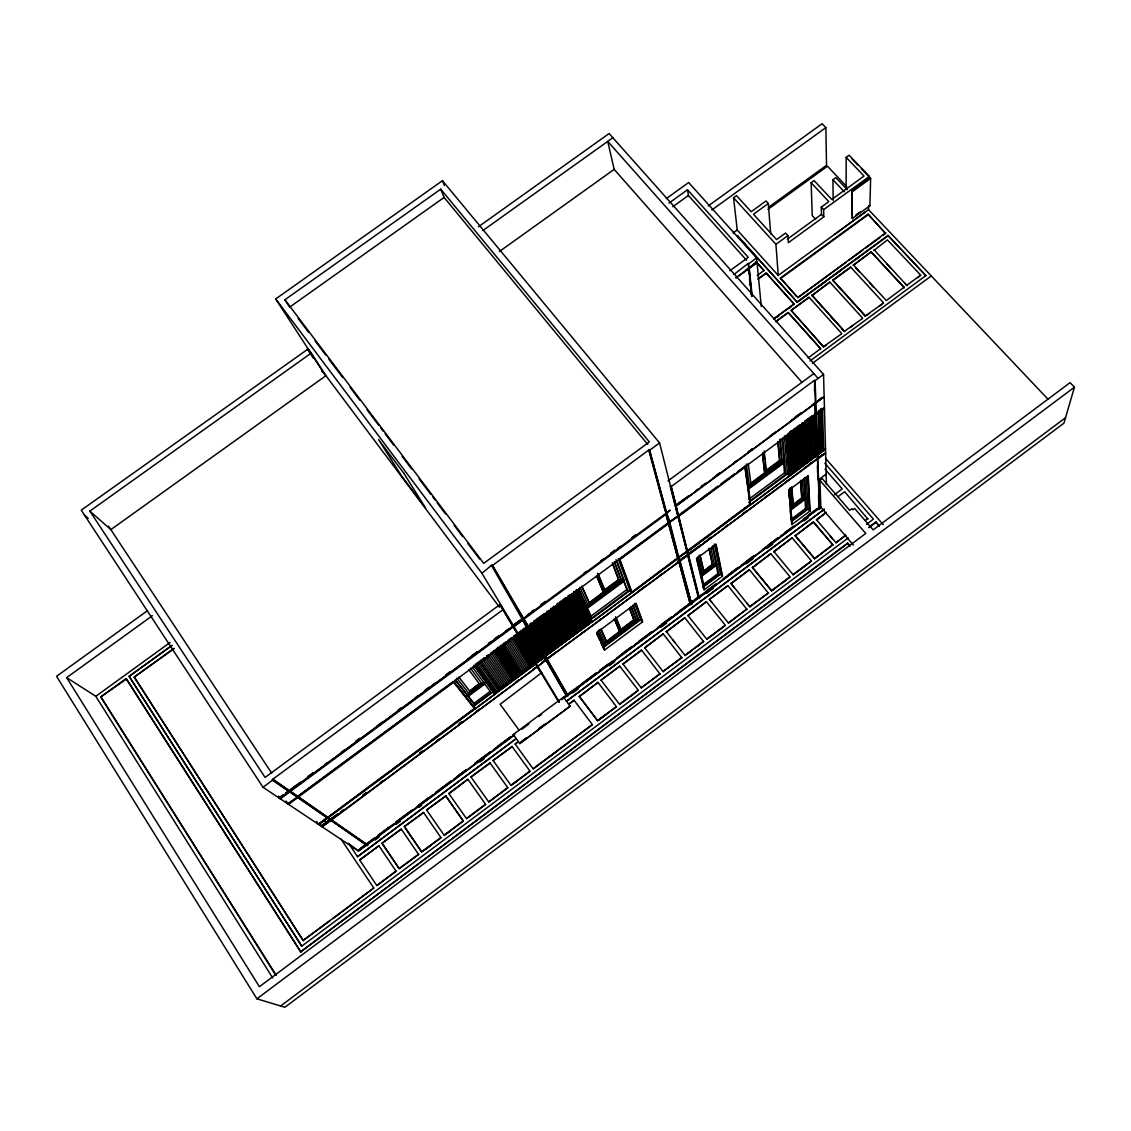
<?xml version="1.0" encoding="UTF-8"?>
<svg xmlns="http://www.w3.org/2000/svg" width="1131" height="1131" viewBox="0 0 1131 1131"><rect width="100%" height="100%" fill="white"/><g stroke="black" fill="none" stroke-linecap="round" stroke-linejoin="round"><path stroke-width="1.5" d="M846.129 189.315L846.172 157.365L849.127 155.23L869.386 176.408L869.329 178.288L851.954 190.927L852.336 218.58L869.909 205.771L870.63 178.415L861.398 168.759M849.918 546.16L847.67 543.05L300.62 951.878L126.036 678.6L100.701 696.965L275.724 975.12M850.455 267.58L832.67 280.587M316.567 821.445L318.49 824.358L321.642 826.464L330.252 820.074L327.255 817.826L318.49 824.358L279.795 798.486L279.23 797.793L283.217 794.853M852.336 218.58L851.954 190.927M853.354 265.46L871.11 251.803L904.192 287.839M862.515 318.461L844.532 331.242L811.931 295.29L829.772 282.241M882.76 235.545L885.601 233.481L868.014 214.155L780.39 278.042L796.493 296.492M1048.069 399.271L868.523 209.645L868.665 205.644L869.909 205.771M873.98 250.375L887.411 239.885L920.662 275.116L917.905 277.759M867.873 519.058L844.631 491.731L838.099 496.594M885.601 233.481L868.014 214.155M883.382 303.136L865.455 315.874L832.67 280.12L850.47 267.114M527.272 627.281L544.138 657.168L527.272 627.281L518.337 633.883L519.2 633.94L518.154 632.512L536.532 662.808L519.2 633.94M887.906 235.983L797.016 302.444M879.239 526.367L875.889 521.971L868.961 527.131M544.393 657.606L535.981 663.19L544.393 657.606L566.532 695.834L561.626 699.707M668.478 523.71L668.52 522.974L677.78 558.163L668.478 523.71L620.028 559.492L619.618 558.742L667.05 523.724M575.919 591.965L590.495 622.828L575.933 591.372L577.178 590.439L576.442 589.477L591.584 621.993L545.1 656.432L567.875 695.056L690.136 603.883L677.964 557.993L632.102 592.63L619.618 558.742M873.994 249.697L907.09 285.705L904.729 283.188M887.934 235.305L925.95 275.724L887.92 235.502L796.987 301.991L737.327 235.587L796.987 301.793M675.801 508.243L687.945 555.236L546.117 659.854M528.389 626.461L523.483 618.926L522.649 620.071L526.961 627.507L491.448 565.401L492.098 564.935L528.389 626.461L668.322 523.13L665.947 514.336L666.753 513.22L669.722 522.084L666.244 512.301L649.378 449.573L648.756 450.039L665.212 511.028M566.617 695.989L544.421 656.927M546.019 659.684L537.96 666.399L537.494 665.749M668.322 523.13L666.032 513.743M853.396 545.085L820.852 507.126L819.904 480.336L822.223 478.611L849.692 510.392L852.025 508.653L852.944 509.713L854.626 508.469L873.16 529.874L1070.096 382.631L1074.45 387.184L1063.932 423.164L284.899 1007.269L256.893 998.814L56.55 676.296L147.341 610.768M517.447 634.562L516.711 633.572L535.175 663.812L499.959 604.562L265.092 777.435L89.844 511.113L311.251 353.056L308.169 348.942L81.248 510.152L262.986 787.247L279.583 798.345L288.914 791.46L272.599 780.164L272.84 779.16L330.803 819.664M280.658 1005.982L1065.572 417.664M401.448 829.193L381.953 843.175L399.144 868.594L418.739 854.471M423.715 812.609L404.29 826.535L421.609 851.827L441.118 837.76M463.456 821.078L444.313 835.371M597.649 720.857L616.452 706.818M771.568 590.976L789.961 576.739L770.734 553.681L752.468 567.819M814.518 558.912L832.84 544.718L813.401 521.914L795.178 535.995M845.691 535.133L835.908 542.937M865.272 520.514L867.901 518.549M173.863 648.36L134.165 677.13L303.051 940.511L373.796 888.033L332.938 918.556M426.67 810.036L445.713 795.856L463.243 820.88L444.101 835.187L426.571 809.952L445.925 796.068M770.762 553.822L752.412 567.479L771.54 590.651L790.003 577.206M845.691 535.274L835.894 542.597L816.441 519.652L826.196 512.385M303.051 940.511L330.125 920.648M424.676 850.031L431.533 844.914M447.056 833.335L449.785 831.285M513.827 783.458L516.542 781.436M550.161 756.328L557.201 751.069M598.992 719.853L605.707 714.849M630.306 696.484L632.978 694.476M687.705 653.605L690.377 651.626M697.021 646.649L699.679 644.67M710.749 636.4L713.392 634.42M720.023 629.472L722.681 627.493M772.897 589.986L775.527 588.021M782.101 583.115L784.744 581.15M800.14 569.642L807.209 564.355M171.87 645.377L129.104 676.38L301.765 946.166L848.25 537.918M866.487 524.431L873.415 519.115L824.852 463.229M300.62 951.878L847.67 543.544M868.947 527.64L875.861 522.48M256.893 998.814L1074.45 387.184M702.648 587.512L720.546 574.209L714.325 544.068M791.714 521.292L808.057 509.134L806.332 477.565M834.367 494.756L842.213 488.931L825.079 469.181M558.615 701.941L558.29 700.301M570.151 706.083L519.85 743.548L513.262 734.514L563.478 697.148L570.18 706.31L519.779 743.463M360.831 848.179L365.836 844.447L366.303 845.027L358.159 850.88L321.826 826.577L319.691 823.538M334.889 816.144L330.648 819.282L366.345 844.079L374.813 837.774M377.641 835.682L388.923 827.284M411.486 810.489L395.977 822.039L413.041 809.556M418.541 805.244L428.423 797.892M435.463 792.647L450.986 781.097M458.041 775.852L466.509 769.561L453.927 779.132M474.963 763.255L490.486 751.719M497.541 746.474L510.237 737.03M564.341 696.781L578.436 686.291M581.249 684.184L596.758 672.648M599.586 670.556L608.04 664.25M622.135 653.76L632.017 646.423M639.057 641.178L651.753 631.734M661.621 624.397L671.489 617.045M678.543 611.8L698.279 597.126L687.563 554.77M701.602 594.652L699.17 597.366L819.339 507.748M705.843 591.499L715.739 584.133M728.463 574.661L738.373 567.295M746.856 560.976L753.925 555.717M768.062 545.199L777.958 537.833M785.041 532.574L793.524 526.268M807.661 515.736L817.557 508.37M365.992 844.56L357.848 850.399L358.315 850.979M366.501 844.178L373.555 838.933M377.782 835.781L393.291 824.245M417.268 806.403L432.777 794.867M435.605 792.774L451.113 781.224M475.091 763.397L490.6 751.846M493.413 749.754L510.335 737.158M564.426 696.922L574.294 689.585M577.107 687.492L596.843 672.804M599.656 670.711L612.352 661.267M616.579 658.129L632.073 646.593M634.901 644.486L651.809 631.904M657.45 627.705L671.545 617.229M674.359 615.123L698.322 597.295M698.817 596.928L715.782 584.317M722.85 579.058L738.402 567.479M741.229 565.373L753.953 555.915M762.435 549.609L777.987 538.031M780.814 535.924L793.538 526.466M803.434 519.101L817.572 508.582M690.249 603.53L698.633 597.55L659.585 442.942L442.447 180.677L275.71 298.966L324.795 374.587M366.67 844.546L514.803 734.33M521.957 729.226L528.912 723.84M538.78 716.489L541.608 714.396M358.527 851.12L513.969 735.461L513.262 734.514M821.276 506.801L564.086 698.166L563.478 697.148M374.969 840.107L379.21 836.94M396.232 824.287L400.473 821.12M418.908 807.407L421.736 805.3M479.869 762.054L484.11 758.887M572.682 692.978L578.294 688.807M609.157 665.834L614.769 661.663M661.055 627.224L666.668 623.04M706.536 593.379L713.59 588.12M746.036 563.987L753.09 558.728M767.2 548.238L772.841 544.039M803.887 520.939L808.114 517.786M357.438 856.662L516.273 738.614L357.566 856.747L348.772 843.585M824.301 509.176L566.405 701.291L824.315 509.318M379.125 845.804L359.559 859.843L376.75 885.474L396.302 871.238M467.782 779.259L448.781 793.411L466.424 818.505L485.524 804.24L468.078 779.57M507.946 787.855L488.705 801.865L470.948 776.898L490.19 763.114M511.961 746.361L529.93 771.088L510.929 785.282L493.059 760.442L512.23 746.7M574.081 700.273L568.667 704.302L574.011 700.16L592.291 724.519L533.083 768.727L515.114 744.014L518.422 741.554L515.185 744.127M579.425 696.654L597.946 682.346L616.324 706.564L597.521 720.603L579.284 696.399L598.002 682.46M601.056 680.028L619.731 666.117L638.223 690.207L619.463 704.217L601.254 680.41M623.011 664.208L641.461 649.943L660.165 674.175M644.727 648.035L663.148 633.798L681.951 657.917M666.385 631.918L684.778 617.696L703.666 641.687M687.973 615.83L706.352 601.621L725.268 625.203L706.762 639.383M711.625 602.385L709.42 599.331L727.869 585.604L746.941 609.369M731.022 583.78L749.33 569.628L768.5 593.266M773.844 551.886L792.096 537.776L811.436 560.863L793.071 574.916M378.871 845.62L359.955 860.097M467.881 779.344L449.092 793.708M471.033 776.997L489.992 762.888M493.144 760.541L512.046 746.46M601.112 680.141L619.788 666.244M622.898 663.925L641.63 650.339M644.613 647.752L663.19 633.925M666.286 631.621L684.806 617.823M687.888 615.518L706.38 601.763M709.448 599.472L727.897 585.745M730.965 583.455L749.358 569.77M773.816 551.546L792.11 537.918M826.196 512.541L816.469 520.147M520.797 741.894L526.382 737.737M538.964 728.364L544.548 724.208M509.035 641.362L527.046 669.835L526.184 668.69L524.826 669.693L525.533 670.626L535.486 663.586L558.53 701.8M517.39 676.649L498.092 647.328L517.39 676.649L535.302 663.374L494.827 693.374L495.279 693.996L474.766 665.707L517.616 634.067L535.486 663.586L494.968 693.572M688.426 554.642L817.487 458.988L816.907 454.761L803.802 464.473L801.526 424.789M810.503 418.47L812.977 457.673L815.847 455.878L813.981 415.586M325.304 822.986L321.826 825.573L325.488 823.099M327.453 823.071L326.477 822.124L329.913 819.565L367.363 845.762M296.421 785.409L289.352 790.626L330.464 819.169L337.533 813.924M362.994 795.051L365.822 792.958M419.573 753.133L422.4 751.041M459.172 723.783L461.999 721.691M541.735 662.596L555.886 652.106M677.61 561.909L687.521 554.572M700.81 544.718L688.044 554.176L688.468 554.84L817.105 458.776M707.907 539.459L710.735 537.352M808.594 464.841L811.422 462.749M825.616 452.951L817.614 458.154L825.616 452.951L824.146 396.882L815.932 402.933L818.476 453.927L817.473 452.923L814.942 402.594M340.544 811.945L343.372 809.853M363.164 795.192L365.992 793.085M380.129 782.61L382.957 780.517M419.714 753.274L422.542 751.182M436.679 740.706L439.507 738.614M459.299 723.939L462.127 721.847M476.264 711.371L479.092 709.278M515.849 682.035L518.677 679.929M532.814 669.453L535.642 667.361M541.834 662.766L553.158 654.382M581.461 633.417L584.289 631.31M598.44 620.834L601.268 618.728M638.054 591.471L645.122 586.226M659.274 575.75L662.102 573.643M677.667 562.107L684.736 556.876M692.356 551.235L688.1 554.374L699.128 598.186M703.694 542.823L710.777 537.564M724.957 527.06L727.798 524.968M743.392 513.403L746.22 511.311M764.655 497.654L767.482 495.548M785.918 481.891L788.745 479.784M804.353 468.234L811.436 462.975M823.566 453.998L817.628 458.394L819.89 509.035M537.31 666.626L322.293 826.888M537.847 666.23L545.92 660.25M687.888 555.024L679.505 560.75L678.642 557.498L686.969 551.363L678.572 557.244L669.227 522.465L678.035 515.962L669.156 522.169M321.826 826.577L330.436 820.201M330.464 819.169L330.987 819.791L537.423 666.795L536.956 666.145M818.01 458.833L825.616 453.206L826.436 484.619M519.072 730.174L500.142 704.245L541.678 672.705M818.787 479.586L826.167 474.115M629.5 608.365L633.812 619.731L620.778 629.783L633.996 619.972L629.698 608.605M615.886 617.173L621.598 631.084L621.004 630.335L635.806 619.35L631.07 606.725M614.515 618.996L619.774 631.72L606.527 641.56L619.576 631.48L614.317 618.742M631.663 607.488L636.385 620.099L605.17 643.285L599.048 629.656M633.204 605L638.902 620.382L604.52 645.914L603.813 644.995L638.181 619.477L633.049 605.608M709.123 548.62L712.572 564.581L703.765 571.113L712.36 564.312L708.911 548.351M800.79 480.633L801.907 498.22L793.184 504.695L801.695 497.965L800.578 480.378M712.841 545.92L716.701 564.341L701.616 575.538L700.895 574.647L715.98 563.45L712.445 546.683M804 478.484L805.102 497.258L790.173 508.342L790.908 509.204L805.838 498.121L804.664 477.664M596.97 632.582L604.802 649.745L603.162 647.625L640.683 619.746L634.661 603.304M704.062 585.787L701.757 576.146L716.828 564.949L718.878 574.774L704.062 585.787L703.143 584.656L717.959 573.643L716.234 565.443M805.88 498.785L790.965 509.869L791.827 520.529L806.502 509.614L805.88 498.785L804.919 497.668L805.555 508.512L806.502 509.614M805.555 508.512L790.894 519.426L791.827 520.529M494.841 651.937L493.795 650.509L513.488 679.872L494.841 651.937L496.269 650.876L514.845 678.869L495.958 650.424L517.758 634.307L297.665 796.478L453.163 681.654L474.879 709.123L474.412 708.487L392.528 769.151M530.312 625.047L529.591 624.072L547.347 654.792L530.326 625.047L531.74 623.987L531.019 623.011L548.705 653.789L531.754 624.001L527.456 627.154L526.735 626.178L544.463 656.588L591.485 621.767M577.178 590.439L534.61 621.88L551.405 651.795L533.874 620.905M288.504 804.311L297.679 797.525L327.043 817.671L318.716 823.835M298.273 797.101L453.672 682.332L453.163 681.654M480.477 662.54L479.431 661.098L499.916 689.938L480.477 662.54L481.594 661.041M480.873 660.037L501.273 688.935L500.411 687.775L501.782 686.771L502.631 687.931L483.276 660.377L484.789 659.359L483.743 657.917L503.988 686.927L503.139 685.768L504.497 684.75L505.345 685.909L485.906 657.846M486.231 658.299L487.659 657.238L486.613 655.796L506.702 684.905L505.854 683.746L507.211 682.742L508.059 683.902L488.055 654.736M497.711 649.816L496.665 648.388L516.203 677.865L497.711 649.816L499.139 648.756M500.453 647.681L518.917 675.857L500.581 647.695L502.008 646.635L500.962 645.207M503.309 645.575L521.631 673.85L503.451 645.575L504.878 644.514L503.832 643.087L522.989 672.846L522.126 671.701L523.483 670.697L524.346 671.842L506.179 643.468M509.558 638.859C511.876 640.188 508.71 642.521 508.13 639.92M513.163 637.728L511.721 638.789M513.856 635.693L532.475 665.82L514.902 637.121L516.344 636.06L515.284 634.632M520.444 632.922L537.889 661.805L520.628 632.893L522.055 631.833L521.009 630.405L539.233 660.801L522.055 631.833M523.497 630.773L522.437 629.345L540.59 659.811L523.497 630.773L524.925 629.713L523.865 628.299L541.947 658.808L524.925 629.713M526.155 628.709L543.29 657.804L526.353 628.666L527.244 628.002M529.011 626.602L546.004 655.796L529.209 626.546L530.637 625.5M532.065 624.439L533.182 622.941M534.921 622.333L536.037 620.834M537.776 620.226L536.73 618.798L554.105 649.788L537.776 620.226L539.204 619.166L538.158 617.752M540.632 618.12L539.586 616.692L556.805 647.794L540.632 618.12L542.06 617.059L541.014 615.632L558.163 646.791L542.06 617.059M543.248 616.084L559.506 645.787L543.488 616.013L544.916 614.953L543.87 613.525M546.089 613.992L562.206 643.793L546.344 613.893L547.772 612.846L546.711 611.419L563.549 642.79L547.772 612.846M548.931 611.885L564.906 641.786L549.199 611.786L550.316 610.288M552.041 609.694L550.995 608.266L567.606 639.793L552.041 609.694L553.469 608.634L552.423 607.22L568.95 638.789L553.469 608.634M553.851 606.159L570.293 637.799L554.897 607.587L556.014 606.089M557.753 605.481L556.692 604.053L572.993 635.792L557.753 605.481L559.166 604.421L558.12 603.007L574.336 634.802L559.166 604.421M560.594 603.374L559.548 601.961L575.693 633.798L560.594 603.374L562.022 602.328L560.962 600.9M563.139 601.395L578.379 631.805L563.45 601.268L564.864 600.222L563.818 598.808L579.736 630.801L564.864 600.222M566.292 599.176L565.231 597.748L581.08 629.811L566.292 599.176L567.409 597.663M568.822 597.196L583.766 627.818L569.133 597.069L570.561 596.023L569.501 594.595L583.483 624.142M571.664 595.104L586.466 625.825L571.989 594.963L573.092 593.464M574.831 592.87L573.77 591.456L589.152 623.831L574.831 592.87L576.245 591.81M669.227 522.465L678.176 516.542M748.453 505.472L687.28 550.783L678.741 516.132L744.834 467.329L744.495 466.538L737.454 471.726M786.271 436.029C789.198 433.215 786.823 437.881 786.243 435.704L823.82 407.966M788.25 433.088L791.233 472.348L792.237 473.38L789.325 434.46L790.71 433.442L789.65 432.056L791.036 431.038L792.096 432.41L794.853 471.429L793.863 470.397L791.036 431.038M792.096 432.41L793.481 431.392L792.421 430.02M794.867 430.374L793.806 428.988L796.493 468.46L797.482 469.478L794.867 430.374L796.252 429.342L795.192 427.97M796.691 428.663L799.122 466.509L800.112 467.541L797.638 428.324L799.023 427.306L797.963 425.92M799.447 426.627L801.738 464.572L802.741 465.59L800.409 426.274L801.794 425.256M803.18 424.224L802.119 422.853L804.367 462.621L805.357 463.639L803.18 424.224L804.297 422.74M804.876 420.803L806.983 460.685L807.986 461.702L805.951 422.188L807.336 421.17L806.262 419.785M808.722 420.138L807.647 418.767L809.612 458.734L810.602 459.766L808.722 420.138L810.107 419.12L809.033 417.749M812.977 457.673L811.493 418.102L812.878 417.07L811.804 415.699M814.249 416.052L815.635 415.035L814.56 413.663L815.946 412.645L816.752 413.55M817.02 414.017L818.137 412.532M818.717 410.595L820.088 450.972L821.092 451.99L819.791 411.967L821.163 410.949L820.102 409.578L821.474 408.56L822.548 409.931L823.707 450.053L822.704 449.035L821.474 408.56M822.548 409.931L824.442 408.531M604.392 590.057L618.572 579.567L612.677 564.016M765.63 470.807L779.556 460.515L777.845 441.754M604.618 590.34L618.798 579.85L612.323 562.743M765.857 471.076L779.782 460.784L778.071 442.037M596.603 575.651L603.53 592.404L589.308 602.922L603.304 592.121L597.012 576.881M598.129 573.785L605.495 591.767L604.873 590.962L620.749 579.228L614.387 562.291M762.492 454.365L764.598 472.829L750.885 483.418L764.825 473.097L762.548 452.965M779.726 439.931L781.521 460.303L765.941 471.825L766.592 472.602L764.188 450.887M469.747 691.182L479.247 683.704L469.747 691.182L458.847 677.073M614.458 561.57L621.371 580.019L587.88 604.802L579.963 587.201M780.249 439.012L782.185 461.066L749.302 485.397L746.347 464.049M455.623 680.183L467.089 694.802L483.715 682.502M616.791 560.665L624.072 580.359L587.187 607.644L586.438 606.683L623.322 579.397L615.999 559.689M747.718 487.362L783.924 460.586L782.058 438.616M455.326 679.887L467.81 695.805L484.45 683.492L472.518 667.191M782.723 437.867L784.716 461.505L748.496 488.295L745.329 465.604M484.789 683.972L491.123 692.624L474.794 704.712L467.287 695.028L468.22 696.314L484.831 684.029M624.312 580.995L587.456 608.252L591.881 617.993L628.087 591.188L623.04 579.369M591.881 617.993L590.636 616.381L626.828 589.576L623.577 580.825M748.934 499.167L784.476 472.843L783.585 462.438M473.875 703.44L490.19 691.352M785.791 474.384L750.235 500.708L748.609 489.03L784.773 462.268L785.791 474.384L784.476 472.843M454.181 682.05L473.493 706.465L493.187 691.875L473.917 665.325M590.467 619.83L629.981 590.552L618.275 558.643M748.694 502.631L787.487 473.889L784.391 435.817M499.054 688.779L497.697 689.783L498.559 690.942L477.989 662.172C480.307 663.501 477.141 665.848 476.561 663.233M512.64 678.727L511.283 679.731L512.131 680.89L492.353 651.555L493.399 652.997L491.646 653.605M513.983 677.723L515.34 676.72M516.697 675.716L518.055 674.712M502.008 646.635L520.274 674.854L519.412 673.708L520.769 672.705M513.474 638.167L531.118 666.823L530.241 665.678L531.598 664.675M516.344 636.06L533.818 664.816L532.955 663.671L534.313 662.667M535.656 661.663L537.013 660.674M538.37 659.67L539.713 658.666M541.07 657.662L542.413 656.659M545.128 654.665L543.771 655.655L544.463 656.588M546.471 653.661L547.828 652.658M533.493 623.393L550.048 652.799L549.171 651.654L550.528 650.65M536.348 621.272L552.762 650.792L551.871 649.661L553.229 648.657M539.204 619.166L555.462 648.784L554.572 647.653L555.929 646.649M557.272 645.66L558.629 644.656M544.916 614.953L560.863 644.783L559.972 643.652L561.329 642.662M562.673 641.659L564.016 640.655M550.627 610.74L566.249 640.796L565.373 639.665L566.716 638.662M568.059 637.672L569.416 636.668M556.325 606.527L571.65 636.795L570.759 635.664L572.102 634.675M573.459 633.671L574.802 632.681M562.022 602.328L577.036 632.809L576.146 631.678L577.489 630.674M578.832 629.684L580.189 628.68M567.72 598.115L582.423 628.808L581.532 627.691L582.875 626.687M585.561 624.694L584.218 625.697L585.109 626.814L570.561 596.023M573.403 593.916L587.809 624.821L586.904 623.704L588.261 622.714M589.604 621.711L590.778 620.834M787.939 435.492L790.922 474.341L789.933 473.324L796.493 468.46M812.228 456.797L797.807 467.485L798.797 468.503L796.252 429.342M820.088 450.972L813.542 455.835L814.546 456.839L812.878 417.07M794.612 471.274L789.608 475.317M799.871 467.386L789.353 475.161L790.682 474.2L789.933 473.324M389.7 771.243L327.707 817.515L474.568 708.685M544.294 656.715L536.023 663.19M631.805 592.192L677.907 557.739M818.01 458.606L817.6 454.549L825.503 448.724M453.785 681.739L475.147 708.755L494.855 694.151L474.652 666.315M619.519 559.35L631.72 592.757L592.177 622.05L577.672 590.241M786.158 436.297L789.297 476.01L750.475 504.765L745.117 466.594M318.942 824.655L327.594 818.236M328.146 817.826L535.741 664.024M545.1 656.432L677.921 558.686M678.642 557.498L687.097 551.886M699.128 597.196L687.634 551.49L817.345 455.383M817.869 455.001L825.531 449.318M667.997 480.901L813.839 373.569M814.49 390.746L814.673 380.157L815.366 403.074L676.14 505.783L671.305 486.542L670.301 486.471L675.377 506.589M262.986 787.247L272.599 780.164M272.84 779.16L502.913 609.736M671.305 486.542L814.094 380.582M823.552 374.432L824.131 396.599L815.918 402.65L815.098 380.652L823.552 374.432L609.114 133.529L478.399 226.794M285.889 792.888L288.546 790.922L297.184 797.185L288.264 803.42M290.568 789.438L300.464 782.129M307.533 776.926L313.188 772.742M355.601 741.455L359.842 738.331M398.013 710.169L400.841 708.077M424.874 690.348L429.116 687.224M446.081 674.698L450.322 671.574M471.542 655.938L477.197 651.753M488.507 643.412L491.335 641.334M494.162 639.241L498.403 636.117M514.421 624.298L519.61 620.467M531.273 611.857L534.101 609.779M541.169 604.562L545.411 601.423M610.5 553.412L614.741 550.288M631.72 537.762L635.961 534.638M678.572 503.196L688.525 495.859M701.305 486.429L705.56 483.29M716.927 474.907L719.768 472.8M748.185 451.849L752.44 448.696M795.051 417.268L800.734 413.069M821.912 397.462L815.918 402.65M283.429 794.994L279.23 797.793M286.101 793.029L288.758 791.064L329.913 819.565M307.731 777.068L313.386 772.897M324.682 764.556L327.509 762.464M341.647 752.044L344.474 749.952M355.784 741.611L360.026 738.486M376.976 725.975L382.631 721.804M398.183 710.339L401.01 708.246M415.134 697.827L417.961 695.735M425.03 690.532L429.271 687.394M432.099 685.315L434.926 683.223M446.236 674.882L450.477 671.757M467.428 659.246L477.324 651.951M488.634 643.61L491.462 641.517M494.289 639.439L498.531 636.315M505.585 631.098L508.413 629.006M513.234 625.457L519.723 620.665M527.145 615.193L529.972 613.115M541.282 604.76L545.524 601.635M583.709 573.459L586.537 571.381M600.674 560.948L603.502 558.855M610.584 553.639L614.826 550.514M617.653 548.422L620.481 546.344M631.791 537.988L636.032 534.864M687.62 552.494L675.801 505.529L684.312 499.252M695.678 490.868L698.52 488.776M701.347 486.669L705.617 483.531M712.714 478.3L719.811 473.055M734.019 462.579L736.861 460.487M748.213 452.103L752.468 448.965M769.518 436.396L775.187 432.198M790.809 420.675L800.748 413.352M812.115 404.969L814.956 402.876M821.912 397.73L815.932 402.933M513.502 625.768L522.197 618.558M279.795 798.486L289.112 791.601M666.71 513.022L670.216 510.152L666.64 512.795L649.378 449.573M717.761 486.273L678.36 515.368L676.197 506.024L815.366 403.343M524.091 618.996L522.904 618.332M665.947 514.336L665.664 512.711M667.375 513.29L280.332 798.854L278.551 796.139M527.131 627.041L518.366 633.855M529.251 625.471L577.248 590.382M720.574 484.195L734.641 473.804M824.428 407.853L815.946 413.861M791.997 473.225L789.353 475.161L824.923 448.809L821.389 450.011L822.407 451.029L821.163 410.949M559.407 702.153L481.905 573.261L491.448 565.401M649.194 450.562L666.074 513.205L523.172 618.643L492.508 565.486L648.756 450.039M649.816 450.11L659.585 442.942M808.114 358.004L820.625 348.617L788.222 312.439L775.795 321.515M904.235 287.189L886.308 300.535L853.354 264.795M907.133 285.054L920.662 275.116M826.351 345.04L823.58 347.076L791.135 310.304L809.018 297.227L841.605 333.391M850.074 327.608L852.831 325.572M866.813 315.309L869.583 313.273M879.239 306.176L881.996 304.154M810.008 360.945L925.964 275.526M812.44 363.305L931.28 275.936M797.638 297.764L885.63 232.788M799.066 296.718L845.875 262.505M848.717 260.427L862.896 250.064M865.738 247.986L879.932 237.623M773.646 318.857L794.075 303.914L766.238 272.981L758.123 278.876M773.661 319.041L794.089 304.112L766.253 273.179L758.138 279.074M776.417 317.5L779.146 315.507M788.675 308.537L791.389 306.558M805.526 296.195L808.382 294.131M818.307 286.85L825.418 281.676M835.357 274.395L842.454 269.206M856.648 258.815L859.503 256.751M811.945 295.742L829.772 282.043L862.529 318.023M775.809 321.699L788.222 312.623L820.639 348.8M809.018 297.411L791.135 310.488L823.566 346.637L841.605 333.829M853.354 264.993L871.11 252.015L904.22 287.387M855.969 214.89L860.168 211.822M770.706 233.99L768.317 203.495L765.998 200.979L751.182 211.709L736.521 195.621L733.552 197.769L737.228 230.003L778.241 275.441L868.566 209.617M834.522 234.442L865.696 211.695M780.432 278.693L868 214.848M729.848 270.719L748.255 257.359L687.507 189.754L668.93 203.128M768.317 203.495L753.486 214.24L776.587 239.588L785.536 233.071L787.883 235.644L788.321 242.698L823.806 216.898L821.445 214.367L821.276 207.114L828.825 201.629L811.139 182.755L814.094 180.621L831.794 199.48L864.027 176.054L846.172 157.365M734.061 274.381L748.397 263.297L749.217 268.061L757.035 262.378L756.611 257.995L688.623 182.529L666.357 198.561M748.764 263.693L756.611 257.995M778.241 275.441L775.937 244.324L787.883 235.644M823.806 216.898L823.637 209.645L869.386 176.408M852.548 191.549L870.63 178.415M787.402 239.122L821.445 214.367M754.971 263.212L749.217 268.061M745.569 270.366L748.383 268.301L748.934 273.504M749.627 274.875L748.892 267.948L756.201 262.321M736.012 277.675L748.722 268.429L748.255 264.06M736.041 277.957L748.75 268.711L748.354 268.019M752.172 296.082L749.245 268.344L757.063 262.675L761.262 306.444M757.247 275.582L763.976 270.479L756.017 261.629M733.1 232.986L737.228 230.003M768.43 207.397L826.535 165.31L825.856 127.633L822.11 123.731L708.176 205.969M152.416 615.688L66.658 677.625L95.81 696.314L170.102 642.479M767.892 209.391L827.482 166.229L846.737 186.573M129.104 676.38L172.025 645.504M100.701 696.965L126.573 678.968L301.044 952.062M134.165 677.13L174.216 648.629M833.165 200.427L832.925 179.758L835.866 177.624L847.275 189.683M711.795 210.013L825.856 127.633M672.789 206.733L688.411 195.479L687.507 189.754M527.993 626.758L529.209 626.546M499.379 251.52L614.161 169.381L607.743 141.403L818.137 378.418M482.909 230.526L612.861 137.742M321.897 371.336L321.925 370.233M284.913 299.757L440.722 189.16L649.35 441.938L483.715 563.337L284.913 299.757L289.635 307.165L444.101 197.43L440.722 189.16M678.572 557.244L669.877 522.663M546.683 659.175L678.77 561.796L677.964 557.993M567.932 696.046L545.75 656.616M301.765 946.166L129.273 676.494M819.537 452.824L818.406 412.999M786.243 435.704L789.65 475.911L817.162 454.902L815.635 415.035M811.676 458.635L810.107 419.12M801.186 466.41L799.023 427.306M795.927 470.298L793.481 431.392M377.019 885.63L395.935 870.997L378.758 845.55M793.312 472.249L790.71 433.442M326.477 822.124L330.096 819.692L367.052 845.295M326.817 822.633L323.692 820.498M273.207 779.711L289.508 791.021L512.923 626.192L503.309 610.259M330.987 819.791L367.872 845.38M272.232 779.612L288.546 790.922M348.122 843.259L356.463 849.381M84.429 514.987L88.218 518.295M89.844 511.113L110.852 529.619L325.926 375.69L311.251 353.056M466.636 818.703L485.722 804.452M852.166 159.103L857.934 165.14M488.903 802.077L507.678 787.544L489.907 762.789M832.925 179.758L844.32 191.818M886.987 264.258L890.535 268.047M821.276 207.114L823.637 209.645M815.663 219.329L812.242 215.625L811.139 182.755M855.7 268.005L859.235 271.808M869.824 283.231L873.344 287.034M850.47 266.902L883.396 302.684M832.67 279.923L865.441 316.312L863.094 313.768M838.523 286.963L840.87 289.522M851.403 301.002L853.735 303.56M733.552 197.769L775.937 244.324M811.917 295.092L844.532 331.68L842.213 329.107M820.088 304.734L822.421 307.293M830.564 316.284L834.056 320.13M780.39 278.042L797.609 297.114M756.031 261.827L764.005 270.677M688.411 195.479L746.502 260.201M818.957 341.915L822.421 345.789M614.161 169.381L801.893 382.207M810.418 416.717L811.493 418.102M799.348 424.903L800.409 426.274M825.489 458.267L883.269 524.685M796.577 426.938L797.638 428.324M875.889 521.971L879.268 525.873M816.907 454.761L816.017 450.392M815.592 455.722L813.26 416.434M805.668 461.66L806.672 462.678L804.565 423.206M819.904 480.336L865.752 533.45L259.395 986.727L66.658 677.625M783.924 460.586L784.716 461.505M781.521 460.303L782.185 461.066M847.67 543.05L849.918 545.665M787.487 473.889L789.297 476.01M805.102 497.258L805.838 498.121M808.057 509.134L809.754 511.113L807.916 476.123M830.182 536.235L832.473 538.922M511.113 785.494L530.1 771.314M795.15 535.5L814.49 558.431M773.802 551.405L793.043 574.59L811.45 561.188M752.398 567.338L771.512 590.523M444.101 197.43L647.752 444.469M676.14 505.783L670.881 486.047M715.98 563.45L716.701 564.341M730.937 583.313L750.023 607.064M732.082 585.066L734.189 587.653M746.856 603.191L748.976 605.778M720.546 574.209L722.2 576.245L715.725 544.506M717.959 573.643L718.878 574.774M666.3 514.068L665.735 512.951M297.679 797.525L287.995 803.971L286.086 801.073M700.824 574.986L701.757 576.146M709.42 599.331L728.364 622.898L746.884 609.058L728.421 623.195M525.533 670.626L507.607 642.408M687.86 615.391L706.691 639.086L725.324 625.514M666.244 631.494L684.962 655.301L703.581 641.404L685.047 655.584M672.606 639.807L674.684 642.436M623.322 579.397L624.072 580.359M629.981 590.552L631.72 592.757M620.749 579.228L621.371 580.019M626.828 589.576L628.087 591.188M468.22 696.314L474.794 704.712M640.683 619.746L642.337 621.852L635.749 603.813M638.181 619.477L638.902 620.382M635.806 619.35L636.385 620.099M644.571 647.625L663.289 671.842M456.825 678.105L468.418 692.992L481.594 683.251L470.411 668.068M622.842 663.812L641.461 688.143M568.087 595.655L569.133 597.069M562.39 599.854L563.45 601.268M533.266 768.953L592.432 724.759M548.139 610.372L549.199 611.786M542.442 614.585L543.488 616.013M298.132 318.419L308.735 332.486M315.111 340.94L325.714 355.007M328.895 359.234L342.693 377.528M350.115 387.368L359.672 400.035M367.094 409.889L378.772 425.369M380.893 428.182L383.013 430.996M385.134 433.809L393.616 445.077M402.113 456.33L411.656 468.997M419.092 478.851L430.755 494.332M432.876 497.145L434.997 499.959M437.132 502.772L445.614 514.025M454.096 525.279L462.593 536.546M467.895 543.573L479.572 559.053M522.324 618.756L523.003 619.802L513.941 626.489L511.82 623.676M579.228 696.286L597.465 720.504M525.293 627.238L526.353 628.666M275.71 298.966L481.905 573.261M519.581 631.466L520.628 632.893M519.398 742.94L519.907 743.618M322.901 371.661L499.506 607.248M512.979 626.404L289.889 790.993M505.26 642.026L506.306 643.468L507.423 641.956M502.39 644.147L503.451 645.575M499.534 646.268L500.581 647.695M495.222 649.448L495.958 650.424M468.842 669.693L479.459 684.001M482.301 658.977L483.361 660.419M474.766 665.707C475.67 667.304 477.028 664.844 475.303 664.151L496 692.836L495.152 691.677L496.339 690.787L497.188 691.96L477.551 664.604M493.187 691.875L494.855 694.151M490.218 654.665L488.776 655.726M467.089 694.802L467.81 695.805M473.493 706.465L475.147 708.755M445.614 795.772L463.145 820.795M591.584 621.993L577.05 590.17M490.444 655.089L509.417 682.898L508.568 681.739L509.925 680.735L510.774 681.894L490.925 652.615M340.7 838.637L373.796 888.033M108.505 526.085L271.694 773.166M307.264 348.899L313.245 358.032M321.557 370.897L322.024 371.604M501.881 646.635L519.412 673.708M687.634 551.49L749.839 504.44L750.164 505.161L744.764 466.396M678.741 516.132L815.536 414.441L815.013 404.502M134.547 677.384L303.348 940.653M101.253 697.318L276.176 975.275M95.81 696.314L272.712 977.976M510.463 640.302L528.403 668.831L527.541 667.686L528.898 666.682L529.76 667.827L510.986 637.799M513.318 638.195L530.241 665.678M516.174 636.089L532.955 663.671M499.959 604.562L502.503 608.761M512.654 625.881L541.141 673.101M569.699 705.475L570.18 706.31M533.281 623.45L549.171 651.654M535.302 619.859L551.871 649.661M538.978 619.237L554.572 647.653M544.675 615.038L559.972 643.652M550.359 610.839L565.373 639.665M556.042 606.64L570.759 635.664M561.725 602.441L576.146 631.678M567.409 598.257L581.532 627.691M619.59 704.486L638.336 690.476M573.078 594.058L586.904 623.704M596.716 633.53L599.586 639.793M601.013 642.917L603.162 647.625M578.662 588.827L587.187 607.644M597.861 631.211L604.52 645.914M578.605 589.392L586.438 606.683M597.804 631.748L603.813 644.995M587.47 609.411L590.636 616.381M581.97 586.452L589.308 602.922M600.957 629.048L606.527 641.56M581.744 586.155L589.095 602.639M601.466 630.363L606.343 641.319M597.493 573.233L604.873 590.962M615.547 617.017L621.004 630.335M442.447 180.677L444.426 185.583M679.561 560.948L691.748 604.378L679.25 557.696M678.897 561.443L690.589 604.774M697.304 557.442L701.616 575.538M697.346 559.817L698.93 566.419M699.707 569.713L700.895 574.647M696.866 558.502L704.302 589.562M698.336 556L702.323 572.894L714.269 564.016L710.989 548.606M700.089 555.321L703.765 571.113M699.863 555.052L703.553 570.858M748.185 463.554L750.885 483.418M763.976 454.266L764.542 459.313M765.107 464.36L765.673 469.407M748.75 268.711L751.677 296.435M749.485 278.707L750.221 285.634M750.786 290.837L751.154 294.3M749.98 278.339L750.715 285.281M751.267 290.483L751.634 293.947M789.297 489.073L790.908 509.204M789.268 489.963L792.039 524.303M788.802 491.533L789.353 498.262M790.145 510.265L790.385 513.318M790.187 487.715L791.686 506.518L803.505 497.739L802.459 480.435M791.629 487.009L792.972 504.44M788.858 459.681L789.127 463.088M791.856 487.263L793.184 504.695M791.163 452.57L791.417 455.991M792.294 467.951L792.548 471.373M793.382 443.72L793.623 447.155M795.644 434.841L795.871 438.277M796.775 452.018L797.002 455.454M799.037 443.14L799.249 446.589M800.211 462.098L800.423 465.534M801.342 434.233L801.54 437.697M802.445 453.234L802.642 456.684M804.735 444.342L804.919 447.805M806.968 433.668L807.152 437.146M808.114 456.245L808.297 459.709L809.301 460.727L807.336 421.17M809.202 421.227L809.443 426.444M810.347 445.586L810.503 449.064M812.638 434.898L812.779 438.376M814.914 422.4L815.055 425.906M817.487 459.228L819.523 508.611M817.374 465.718L817.911 479.586M818.505 495.194L819.042 508.964M818.279 437.923L818.462 443.182M820.54 423.644L820.71 428.918M660.023 673.779L641.305 687.761L660.066 673.892M681.823 657.507L663.148 671.446L681.852 657.62M768.444 592.814L749.952 606.626L768.458 592.955M418.498 854.301L399.257 868.665L382.066 843.245L401.208 828.995L418.498 854.301M440.906 837.562L421.707 851.897L404.389 826.62L423.489 812.397L440.906 837.562M832.84 544.873L814.504 558.573L795.164 535.656L813.415 522.055L832.84 544.873M722.539 576.131L704.005 589.915L696.498 558.615L716.022 544.124L722.539 576.131M810.079 511.014L791.728 524.657L788.915 490.062L808.241 475.741L810.079 511.014M636.046 603.445L596.588 632.71L604.52 650.099L642.705 621.725L636.046 603.445M403.626 472.97L378.546 439.563L401.519 475.868L425.553 507.918L403.626 472.97"/></g></svg>
